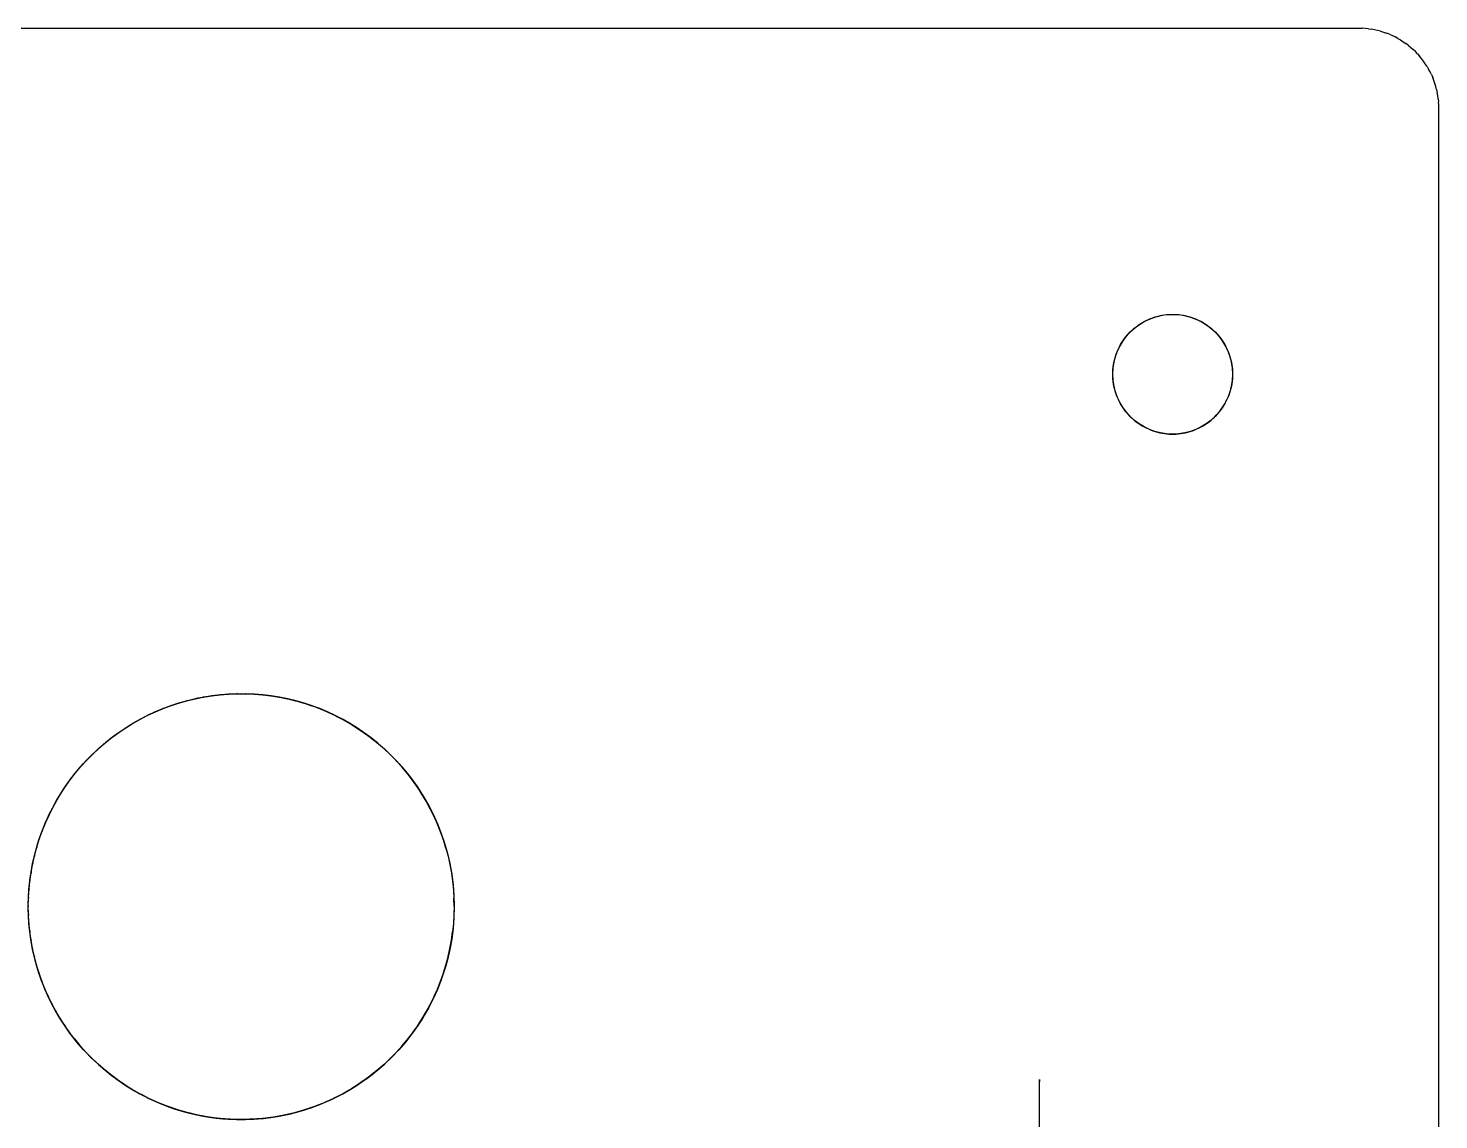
# Model space of a CAD drawing. Header units: millimetres. Extents: x -65 to 188, y -225 to 38.
# Drawn here: x -8 to 45, y -3 to 38 of the extents above; entities that cross this region are included whole.
import ezdxf

# ---------------------------------------------------------------- set-up
doc = ezdxf.new("R2010")
doc.units = ezdxf.units.MM
doc.layers.add('TOP_XY', color=7, linetype='Continuous')

msp = doc.modelspace()

# ---------------------------------------------------------------- linework, layer by layer
for centre, radius in [((35, 25), 2.25), ((0, 5), 8)]:
    msp.add_circle(centre, radius)
at = {"layer": 'TOP_XY'}
for p, q in [((-42, 38), (42, 38)), ((42, 38), (42.118, 37.998)), ((42.235, 37.991), (42.118, 37.998)), ((42.353, 37.979), (42.235, 37.991)), ((42.353, 37.979), (42.469, 37.963)), ((42.585, 37.942), (42.469, 37.963)), ((42.7, 37.917), (42.585, 37.942)), ((42.814, 37.887), (42.7, 37.917)), ((42.814, 37.887), (42.927, 37.853)), ((42.927, 37.853), (43.038, 37.815)), ((43.148, 37.772), (43.038, 37.815)), ((43.148, 37.772), (43.256, 37.724)), ((43.256, 37.724), (43.362, 37.673)), ((43.466, 37.617), (43.362, 37.673)), ((43.466, 37.617), (43.567, 37.558)), ((43.567, 37.558), (43.667, 37.494)), ((43.667, 37.494), (43.763, 37.427)), ((43.857, 37.356), (43.763, 37.427)), ((43.857, 37.356), (43.948, 37.281)), ((43.948, 37.281), (44.036, 37.203)), ((44.121, 37.121), (44.036, 37.203)), ((44.203, 37.036), (44.121, 37.121)), ((44.203, 37.036), (44.281, 36.948)), ((44.356, 36.857), (44.281, 36.948)), ((44.427, 36.763), (44.356, 36.857)), ((44.494, 36.667), (44.427, 36.763)), ((44.558, 36.567), (44.494, 36.667)), ((44.558, 36.567), (44.617, 36.466)), ((44.673, 36.362), (44.617, 36.466)), ((44.724, 36.256), (44.673, 36.362)), ((44.724, 36.256), (44.772, 36.148)), ((44.815, 36.038), (44.772, 36.148)), ((44.853, 35.927), (44.815, 36.038)), ((44.887, 35.814), (44.853, 35.927)), ((44.917, 35.7), (44.887, 35.814)), ((44.917, 35.7), (44.942, 35.585)), ((44.963, 35.469), (44.942, 35.585)), ((44.979, 35.353), (44.963, 35.469)), ((44.979, 35.353), (44.991, 35.235)), ((44.998, 35.118), (44.991, 35.235)), ((45, 35), (44.998, 35.118)), ((45, -35), (45, 35)), ((34.007, 27.019), (34.088, 27.057)), ((34.088, 27.057), (34.17, 27.091)), ((34.17, 27.091), (34.254, 27.123)), ((34.254, 27.123), (34.339, 27.151)), ((34.339, 27.151), (34.425, 27.175)), ((34.425, 27.175), (34.512, 27.196)), ((34.512, 27.196), (34.6, 27.214)), ((34.6, 27.214), (34.688, 27.228)), ((34.688, 27.228), (34.777, 27.239)), ((34.777, 27.239), (34.866, 27.246)), ((34.866, 27.246), (34.955, 27.25)), ((34.955, 27.25), (35.045, 27.25)), ((35.045, 27.25), (35.134, 27.246)), ((35.134, 27.246), (35.223, 27.239)), ((35.223, 27.239), (35.312, 27.228)), ((35.312, 27.228), (35.4, 27.214)), ((35.4, 27.214), (35.488, 27.196)), ((35.488, 27.196), (35.575, 27.175)), ((35.575, 27.175), (35.661, 27.151)), ((35.661, 27.151), (35.746, 27.123)), ((35.746, 27.123), (35.83, 27.091)), ((35.83, 27.091), (35.912, 27.057)), ((35.912, 27.057), (35.993, 27.019)), ((33.302, 26.477), (33.362, 26.543)), ((33.362, 26.543), (33.425, 26.607)), ((33.425, 26.607), (33.49, 26.668)), ((33.49, 26.668), (33.558, 26.727)), ((33.558, 26.727), (33.627, 26.783)), ((33.627, 26.783), (33.699, 26.836)), ((33.699, 26.836), (33.773, 26.886)), ((33.773, 26.886), (33.849, 26.933)), ((33.849, 26.933), (33.927, 26.978)), ((33.927, 26.978), (34.007, 27.019)), ((35.993, 27.019), (36.073, 26.978)), ((36.151, 26.933), (36.073, 26.978)), ((36.151, 26.933), (36.227, 26.886)), ((36.227, 26.886), (36.301, 26.836)), ((36.301, 26.836), (36.373, 26.783)), ((36.373, 26.783), (36.442, 26.727)), ((36.442, 26.727), (36.51, 26.668)), ((36.575, 26.607), (36.51, 26.668)), ((36.575, 26.607), (36.638, 26.543)), ((36.638, 26.543), (36.698, 26.477)), ((32.962, 25.953), (33.001, 26.033)), ((33.001, 26.033), (33.044, 26.112)), ((33.044, 26.112), (33.09, 26.189)), ((33.09, 26.189), (33.139, 26.264)), ((33.139, 26.264), (33.19, 26.337)), ((33.19, 26.337), (33.245, 26.408)), ((33.245, 26.408), (33.302, 26.477)), ((36.698, 26.477), (36.755, 26.408)), ((36.755, 26.408), (36.81, 26.337)), ((36.81, 26.337), (36.861, 26.264)), ((36.861, 26.264), (36.91, 26.189)), ((36.91, 26.189), (36.956, 26.112)), ((36.956, 26.112), (36.999, 26.033)), ((36.999, 26.033), (37.038, 25.953)), ((32.778, 25.356), (32.794, 25.444)), ((32.794, 25.444), (32.814, 25.532)), ((32.814, 25.532), (32.837, 25.618)), ((32.837, 25.618), (32.863, 25.704)), ((32.863, 25.704), (32.893, 25.788)), ((32.893, 25.788), (32.926, 25.871)), ((32.926, 25.871), (32.962, 25.953)), ((37.038, 25.953), (37.074, 25.871)), ((37.074, 25.871), (37.107, 25.788)), ((37.107, 25.788), (37.137, 25.704)), ((37.137, 25.704), (37.163, 25.618)), ((37.163, 25.618), (37.186, 25.532)), ((37.186, 25.532), (37.206, 25.444)), ((37.206, 25.444), (37.222, 25.356)), ((32.75, 25), (32.752, 25.089)), ((32.752, 24.911), (32.75, 25)), ((32.752, 25.089), (32.757, 25.179)), ((32.757, 25.179), (32.766, 25.268)), ((32.766, 25.268), (32.778, 25.356)), ((37.222, 25.356), (37.234, 25.268)), ((37.234, 25.268), (37.243, 25.179)), ((37.243, 25.179), (37.248, 25.089)), ((37.248, 25.089), (37.25, 25)), ((37.25, 25), (37.248, 24.911)), ((32.757, 24.821), (32.752, 24.911)), ((32.766, 24.732), (32.757, 24.821)), ((32.778, 24.644), (32.766, 24.732)), ((32.794, 24.556), (32.778, 24.644)), ((32.814, 24.468), (32.794, 24.556)), ((32.837, 24.382), (32.814, 24.468)), ((37.186, 24.468), (37.163, 24.382)), ((37.206, 24.556), (37.186, 24.468)), ((37.222, 24.644), (37.206, 24.556)), ((37.234, 24.732), (37.222, 24.644)), ((37.243, 24.821), (37.234, 24.732)), ((37.248, 24.911), (37.243, 24.821)), ((32.863, 24.296), (32.837, 24.382)), ((32.893, 24.212), (32.863, 24.296)), ((32.926, 24.129), (32.893, 24.212)), ((32.962, 24.047), (32.926, 24.129)), ((33.001, 23.967), (32.962, 24.047)), ((33.044, 23.888), (33.001, 23.967)), ((33.09, 23.811), (33.044, 23.888)), ((36.91, 23.811), (36.956, 23.888)), ((36.956, 23.888), (36.999, 23.967)), ((36.999, 23.967), (37.038, 24.047)), ((37.074, 24.129), (37.038, 24.047)), ((37.107, 24.212), (37.074, 24.129)), ((37.137, 24.296), (37.107, 24.212)), ((37.163, 24.382), (37.137, 24.296)), ((33.139, 23.736), (33.09, 23.811)), ((33.19, 23.663), (33.139, 23.736)), ((33.245, 23.592), (33.19, 23.663)), ((33.302, 23.523), (33.245, 23.592)), ((33.362, 23.457), (33.302, 23.523)), ((33.425, 23.393), (33.362, 23.457)), ((33.425, 23.393), (33.49, 23.332)), ((33.49, 23.332), (33.558, 23.273)), ((36.442, 23.273), (36.51, 23.332)), ((36.51, 23.332), (36.575, 23.393)), ((36.575, 23.393), (36.638, 23.457)), ((36.638, 23.457), (36.698, 23.523)), ((36.698, 23.523), (36.755, 23.592)), ((36.755, 23.592), (36.81, 23.663)), ((36.81, 23.663), (36.861, 23.736)), ((36.861, 23.736), (36.91, 23.811)), ((33.558, 23.273), (33.627, 23.217)), ((33.627, 23.217), (33.699, 23.164)), ((33.699, 23.164), (33.773, 23.114)), ((33.773, 23.114), (33.849, 23.067)), ((33.849, 23.067), (33.927, 23.022)), ((33.927, 23.022), (34.007, 22.981)), ((34.007, 22.981), (34.088, 22.943)), ((34.088, 22.943), (34.17, 22.909)), ((34.17, 22.909), (34.254, 22.877)), ((34.254, 22.877), (34.339, 22.849)), ((34.339, 22.849), (34.425, 22.825)), ((34.425, 22.825), (34.512, 22.804)), ((34.512, 22.804), (34.6, 22.786)), ((35.4, 22.786), (35.488, 22.804)), ((35.488, 22.804), (35.575, 22.825)), ((35.575, 22.825), (35.661, 22.849)), ((35.661, 22.849), (35.746, 22.877)), ((35.746, 22.877), (35.83, 22.909)), ((35.83, 22.909), (35.912, 22.943)), ((35.912, 22.943), (35.993, 22.981)), ((35.993, 22.981), (36.073, 23.022)), ((36.073, 23.022), (36.151, 23.067)), ((36.151, 23.067), (36.227, 23.114)), ((36.227, 23.114), (36.301, 23.164)), ((36.301, 23.164), (36.373, 23.217)), ((36.373, 23.217), (36.442, 23.273)), ((34.6, 22.786), (34.688, 22.772)), ((34.688, 22.772), (34.777, 22.761)), ((34.777, 22.761), (34.866, 22.754)), ((34.866, 22.754), (34.955, 22.75)), ((34.955, 22.75), (35.045, 22.75)), ((35.045, 22.75), (35.134, 22.754)), ((35.134, 22.754), (35.223, 22.761)), ((35.223, 22.761), (35.312, 22.772)), ((35.312, 22.772), (35.4, 22.786)), ((-2.351, 12.647), (-2.045, 12.734)), ((-2.33, 12.653), (-2.024, 12.74)), ((-2.33, 12.653), (-2.045, 12.734)), ((-2.045, 12.734), (-1.736, 12.809)), ((-2.024, 12.74), (-2.045, 12.734)), ((-2.024, 12.74), (-1.715, 12.814)), ((-2.024, 12.74), (-1.736, 12.809)), ((-1.736, 12.809), (-1.424, 12.872)), ((-1.715, 12.814), (-1.736, 12.809)), ((-1.715, 12.814), (-1.404, 12.876)), ((-1.715, 12.814), (-1.424, 12.872)), ((-1.424, 12.872), (-1.11, 12.923)), ((-1.404, 12.876), (-1.424, 12.872)), ((-1.404, 12.876), (-1.09, 12.925)), ((-1.404, 12.876), (-1.11, 12.923)), ((-1.11, 12.923), (-0.794, 12.96)), ((-1.09, 12.925), (-1.11, 12.923)), ((-1.09, 12.925), (-0.775, 12.962)), ((-1.09, 12.925), (-0.794, 12.96)), ((-0.794, 12.96), (-0.477, 12.986)), ((-0.775, 12.962), (-0.794, 12.96)), ((-0.775, 12.962), (-0.458, 12.987)), ((-0.775, 12.962), (-0.477, 12.986)), ((-0.477, 12.986), (-0.159, 12.998)), ((-0.458, 12.987), (-0.477, 12.986)), ((-0.458, 12.987), (-0.14, 12.999)), ((-0.458, 12.987), (-0.159, 12.998)), ((-0.14, 12.999), (-0.159, 12.998)), ((-0.159, 12.998), (0.159, 12.998)), ((-0.14, 12.999), (0.177, 12.998)), ((-0.14, 12.999), (0.159, 12.998)), ((0.177, 12.998), (0.159, 12.998)), ((0.477, 12.986), (0.159, 12.998)), ((0.495, 12.985), (0.177, 12.998)), ((0.177, 12.998), (0.477, 12.986)), ((0.495, 12.985), (0.477, 12.986)), ((0.794, 12.96), (0.477, 12.986)), ((0.811, 12.959), (0.495, 12.985)), ((0.495, 12.985), (0.794, 12.96)), ((0.811, 12.959), (0.794, 12.96)), ((1.11, 12.923), (0.794, 12.96)), ((1.126, 12.92), (0.811, 12.959)), ((0.811, 12.959), (1.11, 12.923)), ((1.126, 12.92), (1.11, 12.923)), ((1.424, 12.872), (1.11, 12.923)), ((1.44, 12.869), (1.126, 12.92)), ((1.126, 12.92), (1.424, 12.872)), ((1.44, 12.869), (1.424, 12.872)), ((1.736, 12.809), (1.424, 12.872)), ((1.751, 12.806), (1.44, 12.869)), ((1.44, 12.869), (1.736, 12.809)), ((1.751, 12.806), (1.736, 12.809)), ((2.045, 12.734), (1.736, 12.809)), ((2.06, 12.73), (1.751, 12.806)), ((1.751, 12.806), (2.045, 12.734)), ((2.06, 12.73), (2.045, 12.734)), ((2.351, 12.647), (2.045, 12.734)), ((2.365, 12.642), (2.06, 12.73)), ((2.06, 12.73), (2.351, 12.647)), ((-3.532, 12.178), (-3.244, 12.313)), ((-3.511, 12.188), (-3.223, 12.322)), ((-3.511, 12.188), (-3.244, 12.313)), ((-3.244, 12.313), (-2.951, 12.436)), ((-3.223, 12.322), (-3.244, 12.313)), ((-3.223, 12.322), (-2.93, 12.444)), ((-3.223, 12.322), (-2.951, 12.436)), ((-2.951, 12.436), (-2.653, 12.547)), ((-2.93, 12.444), (-2.951, 12.436)), ((-2.93, 12.444), (-2.632, 12.555)), ((-2.93, 12.444), (-2.653, 12.547)), ((-2.653, 12.547), (-2.351, 12.647)), ((-2.632, 12.555), (-2.653, 12.547)), ((-2.632, 12.555), (-2.33, 12.653)), ((-2.632, 12.555), (-2.351, 12.647)), ((-2.33, 12.653), (-2.351, 12.647)), ((2.365, 12.642), (2.351, 12.647)), ((2.653, 12.547), (2.351, 12.647)), ((2.667, 12.543), (2.365, 12.642)), ((2.365, 12.642), (2.653, 12.547)), ((2.667, 12.543), (2.653, 12.547)), ((2.951, 12.436), (2.653, 12.547)), ((2.964, 12.431), (2.667, 12.543)), ((2.667, 12.543), (2.951, 12.436)), ((2.964, 12.431), (2.951, 12.436)), ((3.244, 12.313), (2.951, 12.436)), ((3.257, 12.307), (2.964, 12.431)), ((2.964, 12.431), (3.244, 12.313)), ((3.257, 12.307), (3.244, 12.313)), ((3.532, 12.178), (3.244, 12.313)), ((3.544, 12.172), (3.257, 12.307)), ((3.257, 12.307), (3.532, 12.178)), ((-4.625, 11.528), (-4.362, 11.706)), ((-4.604, 11.543), (-4.341, 11.72)), ((-4.604, 11.543), (-4.362, 11.706)), ((-4.362, 11.706), (-4.091, 11.875)), ((-4.341, 11.72), (-4.362, 11.706)), ((-4.341, 11.72), (-4.07, 11.887)), ((-4.341, 11.72), (-4.091, 11.875)), ((-4.091, 11.875), (-3.815, 12.032)), ((-4.07, 11.887), (-4.091, 11.875)), ((-4.07, 11.887), (-3.794, 12.043)), ((-4.07, 11.887), (-3.815, 12.032)), ((-3.815, 12.032), (-3.532, 12.178)), ((-3.794, 12.043), (-3.815, 12.032)), ((-3.794, 12.043), (-3.511, 12.188)), ((-3.794, 12.043), (-3.532, 12.178)), ((-3.511, 12.188), (-3.532, 12.178)), ((3.544, 12.172), (3.532, 12.178)), ((3.815, 12.032), (3.532, 12.178)), ((3.826, 12.026), (3.544, 12.172)), ((3.544, 12.172), (3.815, 12.032)), ((3.826, 12.026), (3.815, 12.032)), ((4.091, 11.875), (3.815, 12.032)), ((4.102, 11.868), (3.826, 12.026)), ((3.826, 12.026), (4.091, 11.875)), ((4.102, 11.868), (4.091, 11.875)), ((4.362, 11.706), (4.091, 11.875)), ((4.371, 11.7), (4.102, 11.868)), ((4.102, 11.868), (4.362, 11.706)), ((4.371, 11.7), (4.362, 11.706)), ((4.625, 11.528), (4.362, 11.706)), ((4.634, 11.521), (4.371, 11.7)), ((4.371, 11.7), (4.625, 11.528)), ((-5.369, 10.931), (-5.129, 11.14)), ((-5.349, 10.949), (-5.108, 11.157)), ((-5.349, 10.949), (-5.129, 11.14)), ((-5.129, 11.14), (-4.881, 11.339)), ((-5.108, 11.157), (-5.129, 11.14)), ((-5.108, 11.157), (-4.86, 11.355)), ((-5.108, 11.157), (-4.881, 11.339)), ((-4.881, 11.339), (-4.625, 11.528)), ((-4.86, 11.355), (-4.881, 11.339)), ((-4.86, 11.355), (-4.604, 11.543)), ((-4.86, 11.355), (-4.625, 11.528)), ((-4.604, 11.543), (-4.625, 11.528)), ((4.634, 11.521), (4.625, 11.528)), ((4.881, 11.339), (4.625, 11.528)), ((4.889, 11.332), (4.634, 11.521)), ((4.634, 11.521), (4.881, 11.339)), ((4.889, 11.332), (4.881, 11.339)), ((5.129, 11.14), (4.881, 11.339)), ((5.137, 11.133), (4.889, 11.332)), ((4.889, 11.332), (5.129, 11.14)), ((5.137, 11.133), (5.129, 11.14)), ((5.369, 10.931), (5.129, 11.14)), ((5.376, 10.924), (5.137, 11.133)), ((5.137, 11.133), (5.369, 10.931)), ((-5.823, 10.486), (-5.6, 10.713)), ((-5.804, 10.506), (-5.581, 10.732)), ((-5.804, 10.506), (-5.6, 10.713)), ((-5.6, 10.713), (-5.369, 10.931)), ((-5.581, 10.732), (-5.6, 10.713)), ((-5.581, 10.732), (-5.349, 10.949)), ((-5.581, 10.732), (-5.369, 10.931)), ((-5.349, 10.949), (-5.369, 10.931)), ((5.376, 10.924), (5.369, 10.931)), ((5.6, 10.713), (5.369, 10.931)), ((5.607, 10.706), (5.376, 10.924)), ((5.376, 10.924), (5.6, 10.713)), ((5.607, 10.706), (5.6, 10.713)), ((5.823, 10.486), (5.6, 10.713)), ((5.829, 10.479), (5.607, 10.706)), ((5.607, 10.706), (5.823, 10.486)), ((-6.24, 10.006), (-6.037, 10.25)), ((-6.222, 10.028), (-6.018, 10.271)), ((-6.222, 10.028), (-6.037, 10.25)), ((-6.037, 10.25), (-5.823, 10.486)), ((-6.018, 10.271), (-6.037, 10.25)), ((-6.018, 10.271), (-5.804, 10.506)), ((-6.018, 10.271), (-5.823, 10.486)), ((-5.804, 10.506), (-5.823, 10.486)), ((5.829, 10.479), (5.823, 10.486)), ((6.037, 10.25), (5.823, 10.486)), ((6.042, 10.243), (5.829, 10.479)), ((5.829, 10.479), (6.037, 10.25)), ((6.042, 10.243), (6.037, 10.25)), ((6.24, 10.006), (6.037, 10.25)), ((6.245, 10), (6.042, 10.243)), ((6.042, 10.243), (6.24, 10.006)), ((-6.618, 9.494), (-6.435, 9.754)), ((-6.602, 9.519), (-6.417, 9.777)), ((-6.602, 9.519), (-6.435, 9.754)), ((-6.435, 9.754), (-6.24, 10.006)), ((-6.417, 9.777), (-6.435, 9.754)), ((-6.417, 9.777), (-6.222, 10.028)), ((-6.417, 9.777), (-6.24, 10.006)), ((-6.222, 10.028), (-6.24, 10.006)), ((6.245, 10), (6.24, 10.006)), ((6.435, 9.754), (6.24, 10.006)), ((6.439, 9.748), (6.245, 10)), ((6.245, 10), (6.435, 9.754)), ((6.439, 9.748), (6.435, 9.754)), ((6.618, 9.494), (6.435, 9.754)), ((6.622, 9.488), (6.439, 9.748)), ((6.439, 9.748), (6.618, 9.494)), ((-6.955, 8.954), (-6.792, 9.227)), ((-6.939, 8.981), (-6.776, 9.253)), ((-6.939, 8.981), (-6.792, 9.227)), ((-6.792, 9.227), (-6.618, 9.494)), ((-6.776, 9.253), (-6.792, 9.227)), ((-6.776, 9.253), (-6.602, 9.519)), ((-6.776, 9.253), (-6.618, 9.494)), ((-6.602, 9.519), (-6.618, 9.494)), ((6.622, 9.488), (6.618, 9.494)), ((6.792, 9.227), (6.618, 9.494)), ((6.795, 9.222), (6.622, 9.488)), ((6.622, 9.488), (6.792, 9.227)), ((6.795, 9.222), (6.792, 9.227)), ((6.955, 8.954), (6.792, 9.227)), ((6.958, 8.949), (6.795, 9.222)), ((6.795, 9.222), (6.955, 8.954)), ((-7.247, 8.389), (-7.106, 8.674)), ((-7.233, 8.418), (-7.092, 8.702)), ((-7.233, 8.418), (-7.106, 8.674)), ((-7.106, 8.674), (-6.955, 8.954)), ((-7.092, 8.702), (-7.106, 8.674)), ((-7.092, 8.702), (-6.939, 8.981)), ((-7.092, 8.702), (-6.955, 8.954)), ((-6.939, 8.981), (-6.955, 8.954)), ((6.958, 8.949), (6.955, 8.954)), ((7.106, 8.674), (6.955, 8.954)), ((7.109, 8.669), (6.958, 8.949)), ((6.958, 8.949), (7.106, 8.674)), ((7.109, 8.669), (7.106, 8.674)), ((7.247, 8.389), (7.106, 8.674)), ((7.249, 8.384), (7.109, 8.669)), ((7.109, 8.669), (7.247, 8.389)), ((-7.493, 7.802), (-7.376, 8.098)), ((-7.482, 7.833), (-7.363, 8.128)), ((-7.482, 7.833), (-7.376, 8.098)), ((-7.376, 8.098), (-7.247, 8.389)), ((-7.363, 8.128), (-7.376, 8.098)), ((-7.363, 8.128), (-7.233, 8.418)), ((-7.363, 8.128), (-7.247, 8.389)), ((-7.233, 8.418), (-7.247, 8.389)), ((7.376, 8.098), (7.247, 8.389)), ((7.378, 8.094), (7.249, 8.384)), ((7.493, 7.802), (7.376, 8.098)), ((7.495, 7.799), (7.378, 8.094)), ((-7.692, 7.198), (-7.599, 7.502)), ((-7.683, 7.23), (-7.588, 7.534)), ((-7.683, 7.23), (-7.599, 7.502)), ((-7.599, 7.502), (-7.493, 7.802)), ((-7.588, 7.534), (-7.599, 7.502)), ((-7.588, 7.534), (-7.482, 7.833)), ((-7.588, 7.534), (-7.493, 7.802)), ((-7.482, 7.833), (-7.493, 7.802)), ((7.599, 7.502), (7.493, 7.802)), ((7.6, 7.499), (7.495, 7.799)), ((7.692, 7.198), (7.599, 7.502)), ((7.6, 7.499), (7.693, 7.195)), ((-7.842, 6.58), (-7.773, 6.891)), ((-7.836, 6.614), (-7.765, 6.924)), ((-7.836, 6.614), (-7.773, 6.891)), ((-7.773, 6.891), (-7.692, 7.198)), ((-7.765, 6.924), (-7.773, 6.891)), ((-7.765, 6.924), (-7.683, 7.23)), ((-7.765, 6.924), (-7.692, 7.198)), ((-7.683, 7.23), (-7.692, 7.198)), ((7.692, 7.198), (7.773, 6.891)), ((7.693, 7.195), (7.774, 6.888)), ((7.773, 6.891), (7.842, 6.58)), ((-7.899, 6.267), (-7.842, 6.58)), ((-7.893, 6.302), (-7.836, 6.614)), ((-7.893, 6.302), (-7.842, 6.58)), ((-7.836, 6.614), (-7.842, 6.58)), ((7.774, 6.888), (7.843, 6.578)), ((7.842, 6.58), (7.899, 6.267)), ((7.843, 6.578), (7.899, 6.265)), ((-7.975, 5.636), (-7.943, 5.952)), ((-7.972, 5.671), (-7.939, 5.987)), ((-7.972, 5.671), (-7.943, 5.952)), ((-7.943, 5.952), (-7.899, 6.267)), ((-7.939, 5.987), (-7.943, 5.952)), ((-7.939, 5.987), (-7.893, 6.302)), ((-7.939, 5.987), (-7.899, 6.267)), ((-7.893, 6.302), (-7.899, 6.267)), ((7.899, 6.267), (7.943, 5.952)), ((7.899, 6.265), (7.943, 5.951)), ((7.943, 5.952), (7.975, 5.636)), ((7.943, 5.951), (7.975, 5.635)), ((-8, 5.037), (-7.992, 5.354)), ((-8, 5.037), (-7.994, 5.318)), ((-8, 5), (-7.994, 5.318)), ((-7.994, 5.318), (-7.975, 5.636)), ((-7.992, 5.354), (-7.994, 5.318)), ((-7.992, 5.354), (-7.972, 5.671)), ((-7.992, 5.354), (-7.975, 5.636)), ((-7.972, 5.671), (-7.975, 5.636)), ((7.975, 5.636), (7.994, 5.318)), ((7.975, 5.635), (7.994, 5.318)), ((8, 5), (7.994, 5.318)), ((7.994, 5.318), (8, 5)), ((-7.995, 4.719), (-8, 5.037)), ((-8, 5.037), (-8, 5)), ((-7.995, 4.719), (-8, 5)), ((-7.994, 4.682), (-8, 5)), ((8, 5), (7.994, 4.684)), ((8, 5), (7.994, 4.682)), ((-7.978, 4.402), (-7.995, 4.719)), ((-7.995, 4.719), (-7.994, 4.682)), ((-7.978, 4.402), (-7.994, 4.682)), ((-7.975, 4.364), (-7.994, 4.682)), ((-7.948, 4.086), (-7.978, 4.402)), ((-7.978, 4.402), (-7.975, 4.364)), ((-7.948, 4.086), (-7.975, 4.364)), ((-7.943, 4.048), (-7.975, 4.364)), ((7.975, 4.364), (7.943, 4.048)), ((7.975, 4.368), (7.944, 4.054)), ((7.994, 4.684), (7.975, 4.368)), ((7.994, 4.682), (7.975, 4.364)), ((-7.905, 3.771), (-7.948, 4.086)), ((-7.948, 4.086), (-7.943, 4.048)), ((-7.905, 3.771), (-7.943, 4.048)), ((-7.899, 3.733), (-7.943, 4.048)), ((-7.85, 3.458), (-7.905, 3.771)), ((-7.905, 3.771), (-7.899, 3.733)), ((-7.85, 3.458), (-7.899, 3.733)), ((-7.842, 3.42), (-7.899, 3.733)), ((7.842, 3.42), (7.899, 3.733)), ((7.9, 3.741), (7.844, 3.43)), ((7.844, 3.43), (7.899, 3.733)), ((7.899, 3.733), (7.943, 4.048)), ((7.9, 3.741), (7.899, 3.733)), ((7.944, 4.054), (7.9, 3.741)), ((7.9, 3.741), (7.943, 4.048)), ((7.944, 4.054), (7.943, 4.048)), ((-7.783, 3.148), (-7.85, 3.458)), ((-7.85, 3.458), (-7.842, 3.42)), ((-7.783, 3.148), (-7.842, 3.42)), ((-7.773, 3.109), (-7.842, 3.42)), ((7.773, 3.109), (7.842, 3.42)), ((7.844, 3.43), (7.776, 3.121)), ((7.776, 3.121), (7.842, 3.42)), ((7.844, 3.43), (7.842, 3.42)), ((-7.703, 2.84), (-7.783, 3.148)), ((-7.783, 3.148), (-7.773, 3.109)), ((-7.703, 2.84), (-7.773, 3.109)), ((-7.692, 2.802), (-7.773, 3.109)), ((-7.611, 2.536), (-7.703, 2.84)), ((-7.703, 2.84), (-7.692, 2.802)), ((-7.611, 2.536), (-7.692, 2.802)), ((-7.599, 2.498), (-7.692, 2.802)), ((7.599, 2.498), (7.692, 2.802)), ((7.696, 2.815), (7.604, 2.513)), ((7.604, 2.513), (7.692, 2.802)), ((7.692, 2.802), (7.773, 3.109)), ((7.696, 2.815), (7.692, 2.802)), ((7.776, 3.121), (7.696, 2.815)), ((7.696, 2.815), (7.773, 3.109)), ((7.776, 3.121), (7.773, 3.109)), ((-7.507, 2.236), (-7.611, 2.536)), ((-7.611, 2.536), (-7.599, 2.498)), ((-7.507, 2.236), (-7.599, 2.498)), ((-7.493, 2.198), (-7.599, 2.498)), ((-7.392, 1.94), (-7.507, 2.236)), ((-7.507, 2.236), (-7.493, 2.198)), ((-7.392, 1.94), (-7.493, 2.198)), ((-7.376, 1.902), (-7.493, 2.198)), ((7.376, 1.902), (7.493, 2.198)), ((7.499, 2.214), (7.383, 1.92)), ((7.383, 1.92), (7.493, 2.198)), ((7.493, 2.198), (7.599, 2.498)), ((7.499, 2.214), (7.493, 2.198)), ((7.604, 2.513), (7.499, 2.214)), ((7.499, 2.214), (7.599, 2.498)), ((7.604, 2.513), (7.599, 2.498)), ((-7.264, 1.649), (-7.392, 1.94)), ((-7.392, 1.94), (-7.376, 1.902)), ((-7.264, 1.649), (-7.376, 1.902)), ((-7.247, 1.611), (-7.376, 1.902)), ((-7.126, 1.363), (-7.264, 1.649)), ((-7.264, 1.649), (-7.247, 1.611)), ((-7.126, 1.363), (-7.247, 1.611)), ((-7.106, 1.326), (-7.247, 1.611)), ((7.106, 1.326), (7.247, 1.611)), ((7.256, 1.631), (7.117, 1.347)), ((7.117, 1.347), (7.247, 1.611)), ((7.247, 1.611), (7.376, 1.902)), ((7.256, 1.631), (7.247, 1.611)), ((7.383, 1.92), (7.256, 1.631)), ((7.256, 1.631), (7.376, 1.902)), ((7.383, 1.92), (7.376, 1.902)), ((-6.976, 1.083), (-7.126, 1.363)), ((-7.126, 1.363), (-7.106, 1.326)), ((-6.976, 1.083), (-7.106, 1.326)), ((-6.955, 1.046), (-7.106, 1.326)), ((-6.815, 0.809), (-6.976, 1.083)), ((-6.976, 1.083), (-6.955, 1.046)), ((6.967, 1.069), (6.807, 0.796)), ((6.955, 1.046), (7.106, 1.326)), ((6.967, 1.069), (6.955, 1.046)), ((7.117, 1.347), (6.967, 1.069)), ((6.967, 1.069), (7.106, 1.326)), ((7.117, 1.347), (7.106, 1.326)), ((-6.815, 0.809), (-6.955, 1.046)), ((-6.792, 0.773), (-6.955, 1.046)), ((-6.643, 0.542), (-6.815, 0.809)), ((-6.815, 0.809), (-6.792, 0.773)), ((-6.643, 0.542), (-6.792, 0.773)), ((-6.618, 0.506), (-6.792, 0.773)), ((-6.461, 0.282), (-6.643, 0.542)), ((-6.643, 0.542), (-6.618, 0.506)), ((6.635, 0.531), (6.453, 0.272)), ((6.618, 0.506), (6.792, 0.773)), ((6.635, 0.531), (6.618, 0.506)), ((6.807, 0.796), (6.635, 0.531)), ((6.635, 0.531), (6.792, 0.773)), ((6.792, 0.773), (6.955, 1.046)), ((6.807, 0.796), (6.792, 0.773)), ((6.807, 0.796), (6.955, 1.046)), ((-6.461, 0.282), (-6.618, 0.506)), ((-6.435, 0.246), (-6.618, 0.506)), ((-6.268, 0.029), (-6.461, 0.282)), ((-6.461, 0.282), (-6.435, 0.246)), ((-6.268, 0.029), (-6.435, 0.246)), ((-6.24, -0.006), (-6.435, 0.246)), ((-6.268, 0.029), (-6.066, -0.216)), ((-6.268, 0.029), (-6.24, -0.006)), ((6.262, 0.021), (6.06, -0.223)), ((6.24, -0.006), (6.435, 0.246)), ((6.262, 0.021), (6.24, -0.006)), ((6.453, 0.272), (6.262, 0.021)), ((6.262, 0.021), (6.435, 0.246)), ((6.435, 0.246), (6.618, 0.506)), ((6.453, 0.272), (6.435, 0.246)), ((6.453, 0.272), (6.618, 0.506)), ((-6.066, -0.216), (-6.24, -0.006)), ((-6.037, -0.25), (-6.24, -0.006)), ((-6.066, -0.216), (-5.854, -0.452)), ((-6.066, -0.216), (-6.037, -0.25)), ((-5.854, -0.452), (-6.037, -0.25)), ((-5.823, -0.486), (-6.037, -0.25)), ((-5.633, -0.681), (-5.854, -0.452)), ((-5.854, -0.452), (-5.823, -0.486)), ((-5.633, -0.681), (-5.823, -0.486)), ((-5.6, -0.713), (-5.823, -0.486)), ((5.6, -0.713), (5.823, -0.486)), ((5.629, -0.685), (5.849, -0.458)), ((5.629, -0.685), (5.823, -0.486)), ((5.823, -0.486), (6.037, -0.25)), ((5.849, -0.458), (5.823, -0.486)), ((6.06, -0.223), (5.849, -0.458)), ((5.849, -0.458), (6.037, -0.25)), ((6.037, -0.25), (6.24, -0.006)), ((6.06, -0.223), (6.037, -0.25)), ((6.06, -0.223), (6.24, -0.006)), ((-5.403, -0.9), (-5.633, -0.681)), ((-5.633, -0.681), (-5.6, -0.713)), ((-5.403, -0.9), (-5.6, -0.713)), ((-5.6, -0.713), (-5.369, -0.931)), ((-5.165, -1.11), (-5.403, -0.9)), ((-5.403, -0.9), (-5.369, -0.931)), ((-5.165, -1.11), (-5.369, -0.931)), ((-5.369, -0.931), (-5.129, -1.14)), ((5.129, -1.14), (5.369, -0.931)), ((5.162, -1.111), (5.4, -0.903)), ((5.162, -1.111), (5.369, -0.931)), ((5.369, -0.931), (5.6, -0.713)), ((5.4, -0.903), (5.369, -0.931)), ((5.4, -0.903), (5.629, -0.685)), ((5.4, -0.903), (5.6, -0.713)), ((5.629, -0.685), (5.6, -0.713)), ((-4.918, -1.31), (-5.165, -1.11)), ((-5.165, -1.11), (-5.129, -1.14)), ((-4.918, -1.31), (-5.129, -1.14)), ((-5.129, -1.14), (-4.881, -1.339)), ((-4.664, -1.5), (-4.918, -1.31)), ((-4.918, -1.31), (-4.881, -1.339)), ((-4.664, -1.5), (-4.881, -1.339)), ((-4.881, -1.339), (-4.625, -1.528)), ((-4.664, -1.5), (-4.625, -1.528)), ((-4.664, -1.5), (-4.462, -1.64)), ((-4.625, -1.528), (-4.362, -1.706)), ((-4.625, -1.528), (-4.462, -1.64)), ((4.362, -1.706), (4.625, -1.528)), ((4.664, -1.5), (4.409, -1.676)), ((4.625, -1.528), (4.409, -1.676)), ((4.625, -1.528), (4.881, -1.339)), ((4.664, -1.5), (4.625, -1.528)), ((4.664, -1.5), (4.917, -1.311)), ((4.664, -1.5), (4.881, -1.339)), ((4.881, -1.339), (5.129, -1.14)), ((4.917, -1.311), (4.881, -1.339)), ((4.917, -1.311), (5.162, -1.111)), ((4.917, -1.311), (5.129, -1.14)), ((5.162, -1.111), (5.129, -1.14)), ((30, -19.5), (30, -1.5)), ((30, -1.5), (30, -1.579)), ((30, -1.657), (30, -1.579)), ((-4.362, -1.706), (-4.462, -1.64)), ((-4.462, -1.64), (-4.261, -1.771)), ((-4.362, -1.706), (-4.091, -1.875)), ((-4.362, -1.706), (-4.261, -1.771)), ((-4.091, -1.875), (-4.261, -1.771)), ((-4.261, -1.771), (-4.006, -1.925)), ((-4.091, -1.875), (-3.815, -2.032)), ((-4.091, -1.875), (-4.006, -1.925)), ((-3.815, -2.032), (-4.006, -1.925)), ((-4.006, -1.925), (-3.751, -2.066)), ((-3.815, -2.032), (-3.532, -2.178)), ((-3.815, -2.032), (-3.751, -2.066)), ((-3.532, -2.178), (-3.751, -2.066)), ((-3.751, -2.066), (-3.496, -2.196)), ((3.532, -2.178), (3.815, -2.032)), ((3.644, -2.122), (3.899, -1.986)), ((3.815, -2.032), (3.644, -2.122)), ((3.815, -2.032), (4.091, -1.875)), ((3.815, -2.032), (3.899, -1.986)), ((3.899, -1.986), (4.154, -1.837)), ((4.091, -1.875), (3.899, -1.986)), ((4.091, -1.875), (4.362, -1.706)), ((4.091, -1.875), (4.154, -1.837)), ((4.154, -1.837), (4.409, -1.676)), ((4.362, -1.706), (4.154, -1.837)), ((4.362, -1.706), (4.409, -1.676)), ((30, -1.735), (30, -1.657)), ((30, -1.813), (30, -1.735)), ((30, -1.89), (30, -1.813)), ((30, -1.967), (30, -1.89)), ((30, -2.043), (30, -1.967)), ((30, -2.118), (30, -2.043)), ((30, -2.192), (30, -2.118)), ((-3.532, -2.178), (-3.244, -2.313)), ((-3.532, -2.178), (-3.496, -2.196)), ((-3.244, -2.313), (-3.496, -2.196)), ((-3.496, -2.196), (-3.241, -2.314)), ((-3.244, -2.313), (-2.951, -2.436)), ((-3.241, -2.314), (-2.986, -2.422)), ((-2.951, -2.436), (-2.986, -2.422)), ((-2.986, -2.422), (-2.731, -2.519)), ((-2.951, -2.436), (-2.653, -2.547)), ((-2.951, -2.436), (-2.731, -2.519)), ((-2.653, -2.547), (-2.731, -2.519)), ((-2.731, -2.519), (-2.476, -2.607)), ((-2.653, -2.547), (-2.351, -2.647)), ((-2.653, -2.547), (-2.476, -2.607)), ((-2.351, -2.647), (-2.476, -2.607)), ((-2.476, -2.607), (-2.221, -2.686)), ((-2.351, -2.647), (-2.045, -2.734)), ((-2.351, -2.647), (-2.221, -2.686)), ((2.045, -2.734), (2.351, -2.647)), ((2.114, -2.716), (2.369, -2.641)), ((2.351, -2.647), (2.114, -2.716)), ((2.351, -2.647), (2.653, -2.547)), ((2.351, -2.647), (2.369, -2.641)), ((2.369, -2.641), (2.624, -2.557)), ((2.624, -2.557), (2.879, -2.464)), ((2.653, -2.547), (2.624, -2.557)), ((2.653, -2.547), (2.951, -2.436)), ((2.653, -2.547), (2.879, -2.464)), ((2.879, -2.464), (3.134, -2.361)), ((2.951, -2.436), (2.879, -2.464)), ((2.951, -2.436), (3.244, -2.313)), ((2.951, -2.436), (3.134, -2.361)), ((3.134, -2.361), (3.389, -2.247)), ((3.244, -2.313), (3.134, -2.361)), ((3.244, -2.313), (3.532, -2.178)), ((3.244, -2.313), (3.389, -2.247)), ((3.389, -2.247), (3.644, -2.122)), ((3.532, -2.178), (3.389, -2.247)), ((3.532, -2.178), (3.644, -2.122)), ((30, -2.265), (30, -2.192)), ((30, -2.337), (30, -2.265)), ((30, -2.408), (30, -2.337)), ((30, -2.477), (30, -2.408)), ((30, -2.545), (30, -2.477)), ((30, -2.611), (30, -2.545)), ((30, -2.676), (30, -2.611)), ((-2.045, -2.734), (-2.221, -2.686)), ((-2.221, -2.686), (-1.966, -2.755)), ((-2.045, -2.734), (-1.736, -2.809)), ((-2.045, -2.734), (-1.966, -2.755)), ((-1.736, -2.809), (-1.966, -2.755)), ((-1.966, -2.755), (-1.711, -2.815)), ((-1.736, -2.809), (-1.424, -2.872)), ((-1.736, -2.809), (-1.711, -2.815)), ((-1.711, -2.815), (-1.456, -2.866)), ((-1.424, -2.872), (-1.456, -2.866)), ((-1.456, -2.866), (-1.201, -2.909)), ((-1.424, -2.872), (-1.11, -2.923)), ((-1.424, -2.872), (-1.201, -2.909)), ((-1.11, -2.923), (-1.201, -2.909)), ((-1.201, -2.909), (-0.946, -2.944)), ((-1.11, -2.923), (-0.794, -2.96)), ((-1.11, -2.923), (-0.946, -2.944)), ((-0.794, -2.96), (-0.946, -2.944)), ((-0.946, -2.944), (-0.691, -2.97)), ((-0.794, -2.96), (-0.477, -2.986)), ((-0.794, -2.96), (-0.691, -2.97)), ((-0.477, -2.986), (-0.691, -2.97)), ((-0.691, -2.97), (-0.436, -2.988)), ((-0.477, -2.986), (-0.159, -2.998)), ((-0.477, -2.986), (-0.436, -2.988)), ((-0.436, -2.988), (-0.181, -2.998)), ((-0.159, -2.998), (-0.181, -2.998)), ((-0.181, -2.998), (0.074, -3)), ((-0.159, -2.998), (0.159, -2.998)), ((-0.159, -2.998), (0.074, -3)), ((0.074, -3), (0.329, -2.993)), ((0.159, -2.998), (0.074, -3)), ((0.159, -2.998), (0.477, -2.986)), ((0.159, -2.998), (0.329, -2.993)), ((0.329, -2.993), (0.584, -2.979)), ((0.477, -2.986), (0.329, -2.993)), ((0.477, -2.986), (0.794, -2.96)), ((0.477, -2.986), (0.584, -2.979)), ((0.584, -2.979), (0.839, -2.956)), ((0.794, -2.96), (0.584, -2.979)), ((0.794, -2.96), (1.11, -2.923)), ((0.794, -2.96), (0.839, -2.956)), ((0.839, -2.956), (1.094, -2.925)), ((1.094, -2.925), (1.349, -2.885)), ((1.11, -2.923), (1.094, -2.925)), ((1.11, -2.923), (1.424, -2.872)), ((1.11, -2.923), (1.349, -2.885)), ((1.349, -2.885), (1.604, -2.838)), ((1.424, -2.872), (1.349, -2.885)), ((1.424, -2.872), (1.736, -2.809)), ((1.424, -2.872), (1.604, -2.838)), ((1.604, -2.838), (1.859, -2.781)), ((1.736, -2.809), (1.604, -2.838)), ((1.736, -2.809), (2.045, -2.734)), ((1.736, -2.809), (1.859, -2.781)), ((1.859, -2.781), (2.114, -2.716)), ((2.045, -2.734), (1.859, -2.781)), ((2.045, -2.734), (2.114, -2.716)), ((30, -2.738), (30, -2.676)), ((30, -2.799), (30, -2.738)), ((30, -2.858), (30, -2.799)), ((30, -2.914), (30, -2.858)), ((30, -2.969), (30, -2.914)), ((30, -3.021), (30, -2.969))]:
    msp.add_line(p, q, dxfattribs=at)

doc.saveas('drawing.dxf')
